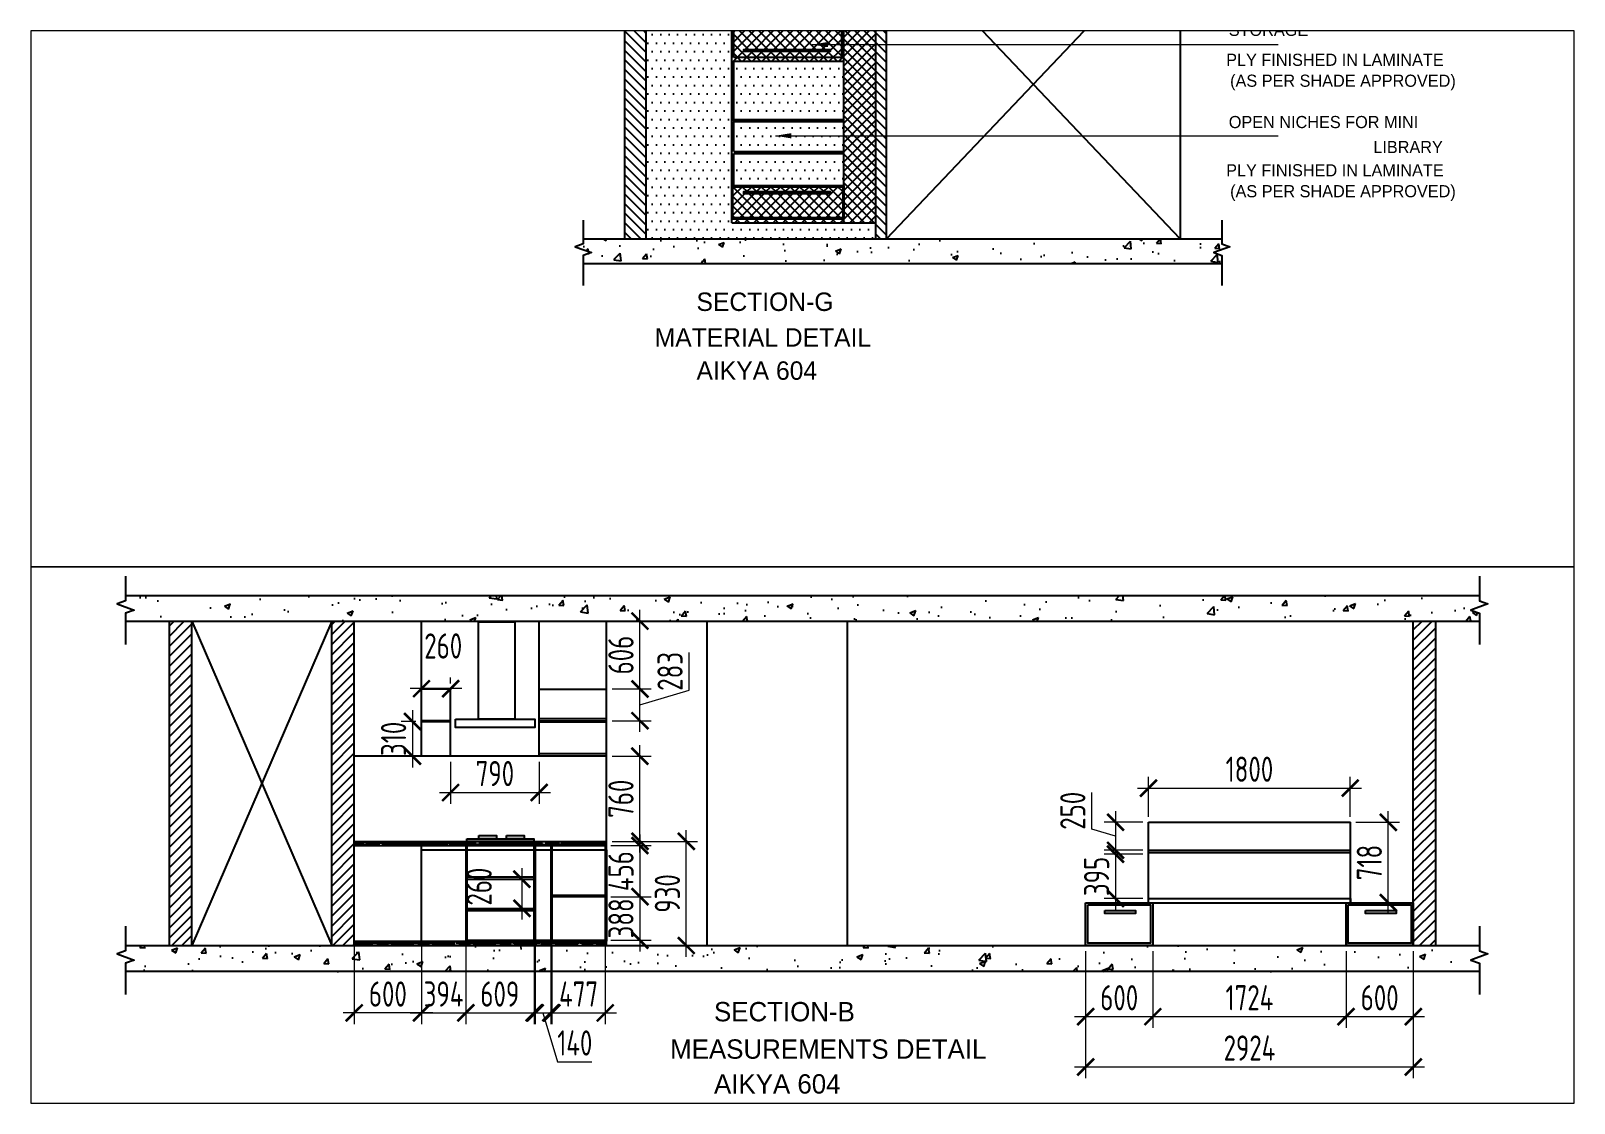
# Paper-space layout 'Layout6' of a CAD drawing. Header units: millimetres. Extents: x 29 to 257, y 20 to 178.
# The model-space entities are those that its viewports show. They can reach past a viewport. Long polylines and large blocks are cut down to what shows.
import ezdxf

# ---------------------------------------------------------------- set-up
doc = ezdxf.new("R2010")
doc.units = ezdxf.units.MM
doc.header["$LTSCALE"] = 10
doc.header["$PDMODE"] = 35
doc.header["$PDSIZE"] = 500
for name, color, linetype in [('07--DIM-1', 1, 'Continuous'), ('A--HATCH-1', 8, 'Continuous'), ('A--SPACEREF', 3, 'Continuous'), ('DIMM-1', 1, 'Continuous')]:
    doc.layers.add(name, color=color, linetype=linetype)
doc.styles.add('ISO', font='isocp2.shx', dxfattribs={"width": 0.8})
doc.dimstyles.new('A-DIM-100', dxfattribs={"dimscale": 100, "dimtxt": 2.25, "dimasz": 1.5, "dimexe": 1, "dimexo": 0.5, "dimgap": 0, "dimtad": 0, "dimdec": 0, "dimzin": 12, "dimdsep": 46, "dimtxsty": 'ISO', "dimblk": 'ARCHTICK', "dimcen": 1, "dimdle": 1, "dimclrd": 8, "dimclre": 8, "dimclrt": 256, "dimadec": 0, "dimazin": 3, "dimtfac": 1, "dimtdec": 0, "dimtmove": 1, "dimatfit": 2, "dimfxl": 1, "dimtvp": 0.75, "dimtolj": 1, "dimtzin": 12, "dimlwd": 18, "dimlwe": 18, "dimarcsym": 0})
pattern_1 = [(0, (-313135.76, -77113.61), (39.6875, 79.375), [0, -79.375])]
pattern_2 = [(45, (-313135.76, -77113.61), (-44.90128, 44.90128), []), (135, (-313135.76, -77113.61), (-44.90128, -44.90128), [])]
pattern_3 = [(45, (34856.54, 0), (-44.90128, 44.90128), [])]
pattern_4 = [(0, (34856.541, 0), (55.88, 25.4), [381, -50.8, 127, -25.4]), (0, (34890.323, 12.7), (-25.4, 33.782), [76.2, -8.382, 152.4, -19.05]), (0, (34869.241, 21.59), (132.08, 17.018), [203.2, -35.56, 101.6, -25.4])]

# ---------------------------------------------------------------- blocks, each defined once
blk = doc.blocks.new('_ArchTick')
at = {"color": 0, "const_width": 0.15}
blk.add_lwpolyline([(-0.5, -0.5), (0.5, 0.5)], dxfattribs=at)
blk = doc.blocks.new('*D470')
at = {"layer": '07--DIM-1', "color": 8, "lineweight": 18}
for p, q in [((18881, -65933), (20881, -65933)), ((18981, -66188), (18981, -65833)), ((20781, -66188), (20781, -65833))]:
    blk.add_line(p, q, dxfattribs=at)
at = {"layer": 'Defpoints', "color": 0}
for p in [(20781, -65933), (18981, -66238), (20781, -66238)]:
    blk.add_point(p, dxfattribs=at)
at = {"layer": '07--DIM-1', "color": 8, "lineweight": 18, "xscale": 150, "yscale": 150, "zscale": 150, "rotation": 180}
blk.add_blockref('_ArchTick', (18981, -65933), dxfattribs=at)
at = {"layer": '07--DIM-1', "color": 8, "lineweight": 18, "xscale": 150, "yscale": 150, "zscale": 150}
blk.add_blockref('_ArchTick', (20781, -65933), dxfattribs=at)
at = {"layer": '07--DIM-1', "insert": (19881, -65764), "char_height": 225, "attachment_point": 5, "style": 'ISO'}
blk.add_mtext('\\A1;1800', dxfattribs=at)
blk = doc.blocks.new('*D471')
at = {"layer": '07--DIM-1', "color": 8, "lineweight": 18}
for p, q in [((18474, -66299), (18474, -65971)), ((18931, -66238), (18586, -66238)), ((18686, -66138), (18686, -66588)), ((18686, -66363), (18474, -66299)), ((18931, -66488), (18586, -66488))]:
    blk.add_line(p, q, dxfattribs=at)
at = {"layer": 'Defpoints', "color": 0}
for p in [(18981, -66238), (18686, -66488), (18981, -66488)]:
    blk.add_point(p, dxfattribs=at)
at = {"layer": '07--DIM-1', "color": 8, "lineweight": 18, "xscale": 150, "yscale": 150, "zscale": 150}
for p, rotation in [((18686, -66238), 90), ((18686, -66488), 270)]:
    blk.add_blockref('_ArchTick', p, dxfattribs=dict(at, rotation=rotation))
at = {"layer": '07--DIM-1', "insert": (18305, -66135), "char_height": 225, "attachment_point": 5, "rotation": 90, "style": 'ISO'}
blk.add_mtext('\\A1;250', dxfattribs=at)
blk = doc.blocks.new('*D472')
at = {"layer": '07--DIM-1', "color": 8, "lineweight": 18}
for p, q in [((18686, -66423), (18686, -67018)), ((18931, -66523), (18586, -66523)), ((18931, -66918), (18586, -66918))]:
    blk.add_line(p, q, dxfattribs=at)
at = {"layer": 'Defpoints', "color": 0}
for p in [(18981, -66523), (18686, -66918), (18981, -66918)]:
    blk.add_point(p, dxfattribs=at)
at = {"layer": '07--DIM-1', "color": 8, "lineweight": 18, "xscale": 150, "yscale": 150, "zscale": 150}
for p, rotation in [((18686, -66523), 90), ((18686, -66918), 270)]:
    blk.add_blockref('_ArchTick', p, dxfattribs=dict(at, rotation=rotation))
at = {"layer": '07--DIM-1', "insert": (18517, -66721), "char_height": 225, "attachment_point": 5, "rotation": 90, "style": 'ISO'}
blk.add_mtext('\\A1;395', dxfattribs=at)
blk = doc.blocks.new('*D473')
at = {"layer": '07--DIM-1', "color": 8, "lineweight": 18}
for p, q in [((20831, -66238), (21220, -66238)), ((21120, -67056), (21120, -66138)), ((20831, -66956), (21220, -66956))]:
    blk.add_line(p, q, dxfattribs=at)
at = {"layer": 'Defpoints', "color": 0}
for p in [(20781, -66238), (21120, -66238), (20781, -66956)]:
    blk.add_point(p, dxfattribs=at)
at = {"layer": '07--DIM-1', "color": 8, "lineweight": 18, "xscale": 150, "yscale": 150, "zscale": 150}
for p, rotation in [((21120, -66238), 90), ((21120, -66956), 270)]:
    blk.add_blockref('_ArchTick', p, dxfattribs=dict(at, rotation=rotation))
at = {"layer": '07--DIM-1', "insert": (20951, -66597), "char_height": 225, "attachment_point": 5, "rotation": 90, "style": 'ISO'}
blk.add_mtext('\\A1;718', dxfattribs=at)
blk = doc.blocks.new('*D474')
at = {"layer": '07--DIM-1', "color": 8, "lineweight": 18}
for p, q in [((19019, -67388), (19019, -68073)), ((20743, -67388), (20743, -68073)), ((18919, -67973), (20843, -67973))]:
    blk.add_line(p, q, dxfattribs=at)
at = {"layer": 'Defpoints', "color": 0}
for p in [(19019, -67338), (20743, -67338), (20743, -67973)]:
    blk.add_point(p, dxfattribs=at)
at = {"layer": '07--DIM-1', "color": 8, "lineweight": 18, "xscale": 150, "yscale": 150, "zscale": 150, "rotation": 180}
blk.add_blockref('_ArchTick', (19019, -67973), dxfattribs=at)
at = {"layer": '07--DIM-1', "color": 8, "lineweight": 18, "xscale": 150, "yscale": 150, "zscale": 150}
blk.add_blockref('_ArchTick', (20743, -67973), dxfattribs=at)
at = {"layer": '07--DIM-1', "insert": (19881, -67804), "char_height": 225, "attachment_point": 5, "style": 'ISO'}
blk.add_mtext('\\A1;1724', dxfattribs=at)
blk = doc.blocks.new('*D475')
at = {"layer": '07--DIM-1', "color": 8, "lineweight": 18}
for p, q in [((18419, -67388), (18419, -68073)), ((19019, -67388), (19019, -68073)), ((18319, -67973), (19119, -67973))]:
    blk.add_line(p, q, dxfattribs=at)
at = {"layer": 'Defpoints', "color": 0}
for p in [(18419, -67338), (19019, -67338), (19019, -67973)]:
    blk.add_point(p, dxfattribs=at)
at = {"layer": '07--DIM-1', "color": 8, "lineweight": 18, "xscale": 150, "yscale": 150, "zscale": 150, "rotation": 180}
blk.add_blockref('_ArchTick', (18419, -67973), dxfattribs=at)
at = {"layer": '07--DIM-1', "color": 8, "lineweight": 18, "xscale": 150, "yscale": 150, "zscale": 150}
blk.add_blockref('_ArchTick', (19019, -67973), dxfattribs=at)
at = {"layer": '07--DIM-1', "insert": (18719, -67804), "char_height": 225, "attachment_point": 5, "style": 'ISO'}
blk.add_mtext('\\A1;600', dxfattribs=at)
blk = doc.blocks.new('*D476')
at = {"layer": '07--DIM-1', "color": 8, "lineweight": 18}
for p, q in [((20743, -67388), (20743, -68073)), ((21343, -67388), (21343, -68073)), ((20643, -67973), (21443, -67973))]:
    blk.add_line(p, q, dxfattribs=at)
at = {"layer": 'Defpoints', "color": 0}
for p in [(20743, -67338), (21343, -67338), (21343, -67973)]:
    blk.add_point(p, dxfattribs=at)
at = {"layer": '07--DIM-1', "color": 8, "lineweight": 18, "xscale": 150, "yscale": 150, "zscale": 150, "rotation": 180}
blk.add_blockref('_ArchTick', (20743, -67973), dxfattribs=at)
at = {"layer": '07--DIM-1', "color": 8, "lineweight": 18, "xscale": 150, "yscale": 150, "zscale": 150}
blk.add_blockref('_ArchTick', (21343, -67973), dxfattribs=at)
at = {"layer": '07--DIM-1', "insert": (21043, -67804), "char_height": 225, "attachment_point": 5, "style": 'ISO'}
blk.add_mtext('\\A1;600', dxfattribs=at)
blk = doc.blocks.new('*D477')
at = {"layer": '07--DIM-1', "color": 8, "lineweight": 18}
for p, q in [((18419, -67388), (18419, -68522)), ((21343, -67438), (21343, -68522)), ((18319, -68422), (21443, -68422))]:
    blk.add_line(p, q, dxfattribs=at)
at = {"layer": 'Defpoints', "color": 0}
for p in [(18419, -67338), (21343, -67388), (21343, -68422)]:
    blk.add_point(p, dxfattribs=at)
at = {"layer": '07--DIM-1', "color": 8, "lineweight": 18, "xscale": 150, "yscale": 150, "zscale": 150, "rotation": 180}
blk.add_blockref('_ArchTick', (18419, -68422), dxfattribs=at)
at = {"layer": '07--DIM-1', "color": 8, "lineweight": 18, "xscale": 150, "yscale": 150, "zscale": 150}
blk.add_blockref('_ArchTick', (21343, -68422), dxfattribs=at)
at = {"layer": '07--DIM-1', "insert": (19881, -68253), "char_height": 225, "attachment_point": 5, "style": 'ISO'}
blk.add_mtext('\\A1;2924', dxfattribs=at)
blk = doc.blocks.new('*D478')
at = {"layer": '07--DIM-1', "color": 8, "lineweight": 18}
for p, q in [((11893, -67350), (11893, -68039)), ((12493, -67350), (12493, -68039)), ((12593, -67939), (11793, -67939))]:
    blk.add_line(p, q, dxfattribs=at)
at = {"layer": 'Defpoints', "color": 0}
for p in [(11893, -67300), (12493, -67300), (11893, -67939)]:
    blk.add_point(p, dxfattribs=at)
at = {"layer": '07--DIM-1', "color": 8, "lineweight": 18, "xscale": 150, "yscale": 150, "zscale": 150, "rotation": 180}
blk.add_blockref('_ArchTick', (11893, -67939), dxfattribs=at)
at = {"layer": '07--DIM-1', "color": 8, "lineweight": 18, "xscale": 150, "yscale": 150, "zscale": 150}
blk.add_blockref('_ArchTick', (12493, -67939), dxfattribs=at)
at = {"layer": '07--DIM-1', "insert": (12193, -67771), "char_height": 225, "attachment_point": 5, "style": 'ISO'}
blk.add_mtext('\\A1;600', dxfattribs=at)
blk = doc.blocks.new('*D479')
at = {"layer": '07--DIM-1', "color": 8, "lineweight": 18}
for p, q in [((12493, -67350), (12493, -68039)), ((12888, -67350), (12888, -68039)), ((12393, -67939), (12988, -67939))]:
    blk.add_line(p, q, dxfattribs=at)
at = {"layer": 'Defpoints', "color": 0}
for p in [(12493, -67300), (12888, -67300), (12888, -67939)]:
    blk.add_point(p, dxfattribs=at)
at = {"layer": '07--DIM-1', "color": 8, "lineweight": 18, "xscale": 150, "yscale": 150, "zscale": 150, "rotation": 180}
blk.add_blockref('_ArchTick', (12493, -67939), dxfattribs=at)
at = {"layer": '07--DIM-1', "color": 8, "lineweight": 18, "xscale": 150, "yscale": 150, "zscale": 150}
blk.add_blockref('_ArchTick', (12888, -67939), dxfattribs=at)
at = {"layer": '07--DIM-1', "insert": (12690, -67771), "char_height": 225, "attachment_point": 5, "style": 'ISO'}
blk.add_mtext('\\A1;394', dxfattribs=at)
blk = doc.blocks.new('*D480')
at = {"layer": '07--DIM-1', "color": 8, "lineweight": 18}
for p, q in [((12888, -67350), (12888, -68039)), ((13497, -67350), (13497, -68039)), ((12788, -67939), (13597, -67939))]:
    blk.add_line(p, q, dxfattribs=at)
at = {"layer": 'Defpoints', "color": 0}
for p in [(12888, -67300), (13497, -67300), (13497, -67939)]:
    blk.add_point(p, dxfattribs=at)
at = {"layer": '07--DIM-1', "color": 8, "lineweight": 18, "xscale": 150, "yscale": 150, "zscale": 150, "rotation": 180}
blk.add_blockref('_ArchTick', (12888, -67939), dxfattribs=at)
at = {"layer": '07--DIM-1', "color": 8, "lineweight": 18, "xscale": 150, "yscale": 150, "zscale": 150}
blk.add_blockref('_ArchTick', (13497, -67939), dxfattribs=at)
at = {"layer": '07--DIM-1', "insert": (13192, -67771), "char_height": 225, "attachment_point": 5, "style": 'ISO'}
blk.add_mtext('\\A1;609', dxfattribs=at)
blk = doc.blocks.new('*D481')
at = {"layer": '07--DIM-1', "color": 8, "lineweight": 18}
for p, q in [((13507, -67340), (13507, -68039)), ((13647, -67340), (13647, -68039)), ((13407, -67939), (13747, -67939)), ((13577, -67939), (13708, -68377)), ((13708, -68377), (14014, -68377))]:
    blk.add_line(p, q, dxfattribs=at)
at = {"layer": 'Defpoints', "color": 0}
for p in [(13507, -67290), (13647, -67290), (13647, -67939)]:
    blk.add_point(p, dxfattribs=at)
at = {"layer": '07--DIM-1', "color": 8, "lineweight": 18, "xscale": 150, "yscale": 150, "zscale": 150, "rotation": 180}
blk.add_blockref('_ArchTick', (13507, -67939), dxfattribs=at)
at = {"layer": '07--DIM-1', "color": 8, "lineweight": 18, "xscale": 150, "yscale": 150, "zscale": 150}
blk.add_blockref('_ArchTick', (13647, -67939), dxfattribs=at)
at = {"layer": '07--DIM-1', "insert": (13861, -68208), "char_height": 225, "attachment_point": 5, "style": 'ISO'}
blk.add_mtext('\\A1;140', dxfattribs=at)
blk = doc.blocks.new('*D482')
at = {"layer": '07--DIM-1', "color": 8, "lineweight": 18}
for p, q in [((13657, -67340), (13657, -68039)), ((14133, -67340), (14133, -68039)), ((13557, -67939), (14233, -67939))]:
    blk.add_line(p, q, dxfattribs=at)
at = {"layer": 'Defpoints', "color": 0}
for p in [(13657, -67290), (14133, -67290), (14133, -67939)]:
    blk.add_point(p, dxfattribs=at)
at = {"layer": '07--DIM-1', "color": 8, "lineweight": 18, "xscale": 150, "yscale": 150, "zscale": 150, "rotation": 180}
blk.add_blockref('_ArchTick', (13657, -67939), dxfattribs=at)
at = {"layer": '07--DIM-1', "color": 8, "lineweight": 18, "xscale": 150, "yscale": 150, "zscale": 150}
blk.add_blockref('_ArchTick', (14133, -67939), dxfattribs=at)
at = {"layer": '07--DIM-1', "insert": (13895, -67771), "char_height": 225, "attachment_point": 5, "style": 'ISO'}
blk.add_mtext('\\A1;477', dxfattribs=at)
blk = doc.blocks.new('*D483')
at = {"layer": '07--DIM-1', "color": 8, "lineweight": 18}
for p, q in [((14442, -66346), (14442, -67002)), ((14183, -66446), (14542, -66446)), ((14183, -66902), (14542, -66902))]:
    blk.add_line(p, q, dxfattribs=at)
at = {"layer": 'Defpoints', "color": 0}
for p in [(14133, -66446), (14133, -66902), (14442, -66902)]:
    blk.add_point(p, dxfattribs=at)
at = {"layer": '07--DIM-1', "color": 8, "lineweight": 18, "xscale": 150, "yscale": 150, "zscale": 150}
for p, rotation in [((14442, -66446), 90), ((14442, -66902), 270)]:
    blk.add_blockref('_ArchTick', p, dxfattribs=dict(at, rotation=rotation))
at = {"layer": '07--DIM-1', "insert": (14273, -66674), "char_height": 225, "attachment_point": 5, "rotation": 90, "style": 'ISO'}
blk.add_mtext('\\A1;456', dxfattribs=at)
blk = doc.blocks.new('*D484')
at = {"layer": '07--DIM-1', "color": 8, "lineweight": 18}
for p, q in [((14183, -66902), (14542, -66902)), ((14442, -66802), (14442, -67390)), ((14183, -67290), (14542, -67290))]:
    blk.add_line(p, q, dxfattribs=at)
at = {"layer": 'Defpoints', "color": 0}
for p in [(14133, -66902), (14133, -67290), (14442, -67290)]:
    blk.add_point(p, dxfattribs=at)
at = {"layer": '07--DIM-1', "color": 8, "lineweight": 18, "xscale": 150, "yscale": 150, "zscale": 150}
for p, rotation in [((14442, -66902), 90), ((14442, -67290), 270)]:
    blk.add_blockref('_ArchTick', p, dxfattribs=dict(at, rotation=rotation))
at = {"layer": '07--DIM-1', "insert": (14273, -67096), "char_height": 225, "attachment_point": 5, "rotation": 90, "style": 'ISO'}
blk.add_mtext('\\A1;388', dxfattribs=at)
blk = doc.blocks.new('*D485')
at = {"layer": '07--DIM-1', "color": 8, "lineweight": 18}
for p, q in [((13389, -66646), (13389, -67106)), ((13447, -66746), (13289, -66746)), ((13447, -67006), (13289, -67006))]:
    blk.add_line(p, q, dxfattribs=at)
at = {"layer": 'Defpoints', "color": 0}
for p in [(13497, -66746), (13389, -67006), (13497, -67006)]:
    blk.add_point(p, dxfattribs=at)
at = {"layer": '07--DIM-1', "color": 8, "lineweight": 18, "xscale": 150, "yscale": 150, "zscale": 150}
for p, rotation in [((13389, -66746), 90), ((13389, -67006), 270)]:
    blk.add_blockref('_ArchTick', p, dxfattribs=dict(at, rotation=rotation))
at = {"layer": '07--DIM-1', "insert": (13008, -66812), "char_height": 225, "attachment_point": 5, "rotation": 90, "style": 'ISO'}
blk.add_mtext('\\A1;260', dxfattribs=at)
blk = doc.blocks.new('*D486')
at = {"layer": '07--DIM-1', "color": 8, "lineweight": 18}
for p, q in [((14856, -67438), (14856, -66308)), ((14193, -66408), (14956, -66408)), ((14193, -67338), (14956, -67338))]:
    blk.add_line(p, q, dxfattribs=at)
at = {"layer": 'Defpoints', "color": 0}
for p in [(14143, -66408), (14856, -66408), (14143, -67338)]:
    blk.add_point(p, dxfattribs=at)
at = {"layer": '07--DIM-1', "color": 8, "lineweight": 18, "xscale": 150, "yscale": 150, "zscale": 150}
for p, rotation in [((14856, -66408), 90), ((14856, -67338), 270)]:
    blk.add_blockref('_ArchTick', p, dxfattribs=dict(at, rotation=rotation))
at = {"layer": '07--DIM-1', "insert": (14687, -66873), "char_height": 225, "attachment_point": 5, "rotation": 90, "style": 'ISO'}
blk.add_mtext('\\A1;930', dxfattribs=at)
blk = doc.blocks.new('*D487')
at = {"layer": '07--DIM-1', "color": 8, "lineweight": 18}
for p, q in [((14442, -66508), (14442, -65548)), ((14193, -65648), (14542, -65648)), ((14193, -66408), (14542, -66408))]:
    blk.add_line(p, q, dxfattribs=at)
at = {"layer": 'Defpoints', "color": 0}
for p in [(14143, -65648), (14442, -65648), (14143, -66408)]:
    blk.add_point(p, dxfattribs=at)
at = {"layer": '07--DIM-1', "color": 8, "lineweight": 18, "xscale": 150, "yscale": 150, "zscale": 150}
for p, rotation in [((14442, -65648), 90), ((14442, -66408), 270)]:
    blk.add_blockref('_ArchTick', p, dxfattribs=dict(at, rotation=rotation))
at = {"layer": '07--DIM-1', "insert": (14273, -66028), "char_height": 225, "attachment_point": 5, "rotation": 90, "style": 'ISO'}
blk.add_mtext('\\A1;760', dxfattribs=at)
blk = doc.blocks.new('*D488')
at = {"layer": '07--DIM-1', "color": 8, "lineweight": 18}
for p, q in [((14193, -64442), (14542, -64442)), ((14442, -65148), (14442, -64342)), ((14193, -65048), (14542, -65048))]:
    blk.add_line(p, q, dxfattribs=at)
at = {"layer": 'Defpoints', "color": 0}
for p in [(14143, -64442), (14442, -64442), (14143, -65048, 0)]:
    blk.add_point(p, dxfattribs=at)
at = {"layer": '07--DIM-1', "color": 8, "lineweight": 18, "xscale": 150, "yscale": 150, "zscale": 150}
for p, rotation in [((14442, -64442), 90), ((14442, -65048), 270)]:
    blk.add_blockref('_ArchTick', p, dxfattribs=dict(at, rotation=rotation))
at = {"layer": '07--DIM-1', "insert": (14273, -64745), "char_height": 225, "attachment_point": 5, "rotation": 90, "style": 'ISO'}
blk.add_mtext('\\A1;606', dxfattribs=at)
blk = doc.blocks.new('*D489')
at = {"layer": '07--DIM-1', "color": 8, "lineweight": 18}
for p, q in [((14880, -65059), (14880, -64723)), ((14442, -65431), (14442, -64948)), ((14193, -65048), (14542, -65048)), ((14442, -65190), (14880, -65059)), ((14193, -65331), (14542, -65331))]:
    blk.add_line(p, q, dxfattribs=at)
at = {"layer": 'Defpoints', "color": 0}
for p in [(14143, -65048, 0), (14442, -65048), (14143, -65331)]:
    blk.add_point(p, dxfattribs=at)
at = {"layer": '07--DIM-1', "color": 8, "lineweight": 18, "xscale": 150, "yscale": 150, "zscale": 150}
for p, rotation in [((14442, -65048), 90), ((14442, -65331), 270)]:
    blk.add_blockref('_ArchTick', p, dxfattribs=dict(at, rotation=rotation))
at = {"layer": '07--DIM-1', "insert": (14711, -64891), "char_height": 225, "attachment_point": 5, "rotation": 90, "style": 'ISO'}
blk.add_mtext('\\A1;283', dxfattribs=at)
blk = doc.blocks.new('*D490')
at = {"layer": '07--DIM-1', "color": 8, "lineweight": 18}
for p, q in [((12493, -64998), (12493, -64945)), ((12753, -64998), (12753, -64945)), ((12853, -65045), (12393, -65045))]:
    blk.add_line(p, q, dxfattribs=at)
at = {"layer": 'Defpoints', "color": 0}
for p in [(12493, -65045), (12493, -65048), (12753, -65048, 0)]:
    blk.add_point(p, dxfattribs=at)
at = {"layer": '07--DIM-1', "color": 8, "lineweight": 18, "xscale": 150, "yscale": 150, "zscale": 150, "rotation": 180}
blk.add_blockref('_ArchTick', (12493, -65045), dxfattribs=at)
at = {"layer": '07--DIM-1', "color": 8, "lineweight": 18, "xscale": 150, "yscale": 150, "zscale": 150}
blk.add_blockref('_ArchTick', (12753, -65045), dxfattribs=at)
at = {"layer": '07--DIM-1', "insert": (12687, -64664), "char_height": 225, "attachment_point": 5, "style": 'ISO'}
blk.add_mtext('\\A1;260', dxfattribs=at)
blk = doc.blocks.new('*D491')
at = {"layer": '07--DIM-1', "color": 8, "lineweight": 18}
for p, q in [((12413, -65238), (12413, -65748)), ((12443, -65338), (12313, -65338)), ((12443, -65648), (12313, -65648))]:
    blk.add_line(p, q, dxfattribs=at)
at = {"layer": 'Defpoints', "color": 0}
for p in [(12493, -65338), (12413, -65648), (12493, -65648)]:
    blk.add_point(p, dxfattribs=at)
at = {"layer": '07--DIM-1', "color": 8, "lineweight": 18, "xscale": 150, "yscale": 150, "zscale": 150}
for p, rotation in [((12413, -65338), 90), ((12413, -65648), 270)]:
    blk.add_blockref('_ArchTick', p, dxfattribs=dict(at, rotation=rotation))
at = {"layer": '07--DIM-1', "insert": (12244, -65493), "char_height": 225, "attachment_point": 5, "rotation": 90, "style": 'ISO'}
blk.add_mtext('\\A1;310', dxfattribs=at)
blk = doc.blocks.new('*D492')
at = {"layer": '07--DIM-1', "color": 8, "lineweight": 18}
for p, q in [((12753, -65698), (12753, -66072)), ((13543, -65698), (13543, -66072)), ((12653, -65972), (13643, -65972))]:
    blk.add_line(p, q, dxfattribs=at)
at = {"layer": 'Defpoints', "color": 0}
for p in [(12753, -65648, 0), (13543, -65648), (13543, -65972)]:
    blk.add_point(p, dxfattribs=at)
at = {"layer": '07--DIM-1', "color": 8, "lineweight": 18, "xscale": 150, "yscale": 150, "zscale": 150, "rotation": 180}
blk.add_blockref('_ArchTick', (12753, -65972), dxfattribs=at)
at = {"layer": '07--DIM-1', "color": 8, "lineweight": 18, "xscale": 150, "yscale": 150, "zscale": 150}
blk.add_blockref('_ArchTick', (13543, -65972), dxfattribs=at)
at = {"layer": '07--DIM-1', "insert": (13148, -65803), "char_height": 225, "attachment_point": 5, "style": 'ISO'}
blk.add_mtext('\\A1;790', dxfattribs=at)

msp = doc.modelspace()

# ---------------------------------------------------------------- hatches: boundary and pattern name
h = msp.add_hatch()
h.set_pattern_fill('AR-CONC', color=256, scale=3, style=0)
h.set_pattern_definition([(50, (-234965.03, -60023.2), (546.554, -47.81726), [57.15, -628.65]), (355, (-234965, -60023.2), (-105.7285, 573.1699), [45.72, -502.92]), (100.451, (-234919.5, -60027.2), (440.8275, 525.3501), [48.57, -534.27]), (46.1842, (-234965, -59870.8), (813.2371, -126.127), [85.725, -942.975]), (96.6356, (-234897.26, -59881.3), (712.2127, 742.2767), [72.855, -801.405]), (351.184, (-234965, -59870.8), (712.2138, 742.2754), [68.58, -754.38]), (21, (-234888.83, -59908.9), (454.84464, -306.79656), [57.15, -628.65]), (326, (-234888.8, -59908.9), (185.4061, 552.5639), [45.72, -502.92]), (71.4514, (-234850.9, -59934.47), (640.2495, 245.7686), [48.57, -534.27]), (37.5, (-234965.03, -60023.2), (9.26581, 253.66512), [0, -496.824, 0, -510.54, 0, -504.825]), (7.5, (-234965.03, -60023.2), (200.459, 300.54172), [0, -291.084, 0, -485.394, 0, -192.405]), (327.5, (-235134.95, -60023.2), (406.77179, -17.18623), [0, -190.5, 0, -594.36, 0, -788.67]), (317.5, (-235211.15, -60023.2), (444.38754, 76.27947), [0, -247.65, 0, -394.716, 0, -560.07])])
h.paths.add_polyline_path([(21857.6, -64343.4), (22009.3, -64288.2), (21933.4, -64260.6), (21933.4, -64213.6), (9853.1, -64213.6), (9853.1, -64260.6), (9777.3, -64288.2), (9928.9, -64343.4), (9853.1, -64371), (9853.1, -64442.2), (21933.4, -64442.2), (21933.4, -64371)])
h.paths.add_polyline_path([(21857.6, -67468), (22009.3, -67412.8), (21933.4, -67385.2), (21933.4, -67338.2), (9853.1, -67338.2), (9853.1, -67385.2), (9777.3, -67412.8), (9928.9, -67468), (9853.1, -67495.6), (9853.1, -67569.5), (21933.4, -67569.5), (21933.4, -67495.6)])
h = msp.add_hatch()
h.set_pattern_fill('ANSI31', color=256, scale=20, style=0)
h.set_pattern_definition(pattern_3)
h.paths.add_polyline_path([(10443.3, -64442.2), (10243.3, -64442.2), (10243.3, -67338.2), (10443.3, -67338.2)])
h.paths.add_polyline_path([(21543.3, -64442.2), (21343.3, -64442.2), (21343.3, -67338.2), (21543.3, -67338.2)])
h = msp.add_hatch()
h.set_pattern_fill('ANSI31', color=256, scale=20, style=0)
h.set_pattern_definition(pattern_3)
h.paths.add_polyline_path([(11693.3, -67338.2), (11893.3, -67338.2), (11893.3, -64442.2), (11693.3, -64442.2)])
h = msp.add_hatch()
h.set_pattern_fill('AR-RROOF', color=256, style=0)
h.set_pattern_definition(pattern_4)
h.paths.add_polyline_path([(12493.3, -66446.2), (12493.3, -66408.2), (11893.3, -66408.2), (11893.3, -66446.2)])
h = msp.add_hatch()
h.set_pattern_fill('AR-RROOF', color=256, style=0)
h.set_pattern_definition(pattern_4)
h.paths.add_polyline_path([(14143.3, -66446.2), (14143.3, -66408.2), (12493.3, -66408.2), (12493.3, -66446.2)])
h = msp.add_hatch()
h.set_pattern_fill('AR-RROOF', color=256, style=0)
h.set_pattern_definition(pattern_4)
h.paths.add_polyline_path([(12493.3, -67300.2), (12493.3, -67338.2), (14143.3, -67338.2), (14143.3, -67300.2)])
h.paths.add_polyline_path([(11893.3, -67300.2), (11893.3, -67338.2), (12493.3, -67338.2), (12493.3, -67300.2)])
h = msp.add_hatch()
h.set_pattern_fill('AR-CONC', color=256, scale=3, style=0)
h.set_pattern_definition([(50, (-313135.76, -77113.6), (546.554, -47.81726), [57.15, -628.65]), (355, (-313135.76, -77113.6), (-105.7285, 573.1699), [45.72, -502.92]), (100.451, (-313090.2, -77117.6), (440.8275, 525.3501), [48.57, -534.27]), (46.1842, (-313135.76, -76961.2), (813.2371, -126.127), [85.725, -942.975]), (96.6356, (-313068, -76971.7), (712.2127, 742.2767), [72.855, -801.405]), (351.184, (-313135.8, -76961.2), (712.2138, 742.2754), [68.58, -754.38]), (21, (-313059.56, -76999.3), (454.84464, -306.79656), [57.15, -628.65]), (326, (-313059.56, -76999.3), (185.4061, 552.5639), [45.72, -502.92]), (71.4514, (-313021.66, -77024.9), (640.2495, 245.7686), [48.57, -534.27]), (37.5, (-313135.76, -77113.6), (9.26581, 253.66512), [0, -496.824, 0, -510.54, 0, -504.825]), (7.5, (-313135.76, -77113.6), (200.45899, 300.54172), [0, -291.084, 0, -485.394, 0, -192.405]), (327.5, (-313305.69, -77113.6), (406.77179, -17.18623), [0, -190.5, 0, -594.36, 0, -788.67]), (317.5, (-313381.9, -77113.6), (444.38754, 76.27947), [0, -247.65, 0, -394.716, 0, -560.07])])
h.paths.add_polyline_path([(-12847.3, -86136.2), (-12923.1, -86108.6), (-12923.1, -86061.6), (-18903.5, -86061.6), (-18903.5, -86108.6), (-18979.3, -86136.2), (-18827.6, -86191.4), (-18903.5, -86219), (-18903.5, -86290.2), (-12923.1, -86290.2), (-12923.1, -86219), (-12998.9, -86191.4)])
h.paths.add_polyline_path([(-12923.1, -89343.6), (-12998.9, -89316), (-12847.3, -89260.8), (-12923.1, -89233.2), (-12923.1, -89186.2), (-18903.5, -89186.2), (-18903.5, -89233.2), (-18979.3, -89260.8), (-18827.6, -89316), (-18903.5, -89343.6), (-18903.5, -89417.4), (-12923.1, -89417.4)])
h = msp.add_hatch()
h.set_pattern_fill('DOTS', color=256, scale=50, style=0)
h.set_pattern_definition(pattern_1)
h.paths.add_polyline_path([(-16163.3, -86290.2), (-18313.3, -86290.2), (-18313.3, -89186.2), (-16163.3, -89186.2), (-16163.3, -89036.2), (-16463.3, -89036.2), (-17513.3, -89036.2), (-17513.3, -87150.2), (-16463.3, -87150.2), (-16163.3, -87150.2)])
h = msp.add_hatch()
h.set_pattern_fill('ANSI37', color=256, scale=20, style=0)
h.set_pattern_definition(pattern_2)
h.paths.add_polyline_path([(-16163.3, -87150.2), (-16463.3, -87150.2), (-16463.3, -89036.2), (-16163.3, -89036.2)])
h.paths.add_polyline_path([(-16463.3, -87150.2), (-17513.3, -87150.2), (-17513.3, -88688.2), (-17493.3, -88688.2), (-17493.3, -88388.2), (-16463.3, -88388.2), (-16463.3, -88368.2), (-17493.3, -88368.2), (-17493.3, -88088.2), (-16463.3, -88088.2), (-16463.3, -88068.2), (-17493.3, -88068.2), (-17493.3, -87526.2), (-16463.3, -87526.2), (-16463.3, -87488.2), (-17493.3, -87488.2), (-17493.3, -87188.2), (-16463.3, -87188.2)])
h.paths.add_polyline_path([(-16463.3, -89000.2), (-17513.3, -89000.2), (-17513.3, -89036.2), (-16463.3, -89036.2)])
h.paths.add_polyline_path([(-16473.3, -88698.2), (-17503.3, -88698.2), (-17503.3, -88990.2), (-16473.3, -88990.2)])
h.paths.add_polyline_path([(-16590.1, -88765.2), (-17096.4, -88765.2), (-17399.9, -88765.2), (-17399.9, -88744.2), (-16800.2, -88744.2), (-16590.1, -88744.2)], flags=16)
h.paths.add_polyline_path([(-16483.3, -87188.2), (-17493.3, -87188.2), (-17493.3, -87488.2), (-16483.3, -87488.2)], flags=16)
h.paths.add_polyline_path([(-16590.1, -87412.2), (-16590.1, -87433.1), (-17096.4, -87433.1), (-17399.9, -87433.1), (-17399.9, -87412.2), (-16800.2, -87412.2)], flags=0)
h = msp.add_hatch()
h.set_pattern_fill('DOTS', color=256, scale=50, style=0)
h.set_pattern_definition(pattern_1)
h.paths.add_polyline_path([(-16463.3, -88068.2), (-16463.3, -87526.2), (-17493.3, -87526.2), (-17493.3, -88068.2)])
h.paths.add_polyline_path([(-17493.3, -88088.2), (-17493.3, -88368.2), (-16463.3, -88368.2), (-16463.3, -88088.2)])
h.paths.add_polyline_path([(-17493.3, -88388.2), (-17493.3, -88688.2), (-16463.3, -88688.2), (-16463.3, -88388.2)])
h = msp.add_hatch()
h.set_pattern_fill('ANSI37', color=256, scale=20, style=0)
h.set_pattern_definition(pattern_2)
h.paths.add_polyline_path([(-16463.3, -88688.2), (-17513.3, -88688.2), (-17513.3, -89000.2), (-16463.3, -89000.2)])
h.paths.add_polyline_path([(-16473.3, -88698.2), (-16473.3, -88990.2), (-17503.3, -88990.2), (-17503.3, -88698.2)], flags=16)
h.paths.add_polyline_path([(-16590.1, -88744.2), (-16590.1, -88765.2), (-17096.4, -88765.2), (-17399.9, -88765.2), (-17399.9, -88744.2), (-16800.2, -88744.2)], flags=0)
at = {"layer": 'A--HATCH-1'}
h = msp.add_hatch(dxfattribs=at)
h.set_pattern_fill('ANSI31', color=256, scale=20, angle=-90, style=0)
h.set_pattern_definition([(315, (-313135.76, -77113.61), (44.90128, 44.90128), [])])
h.paths.add_polyline_path([(-18513.3, -89186.2), (-18313.3, -89186.2), (-18313.3, -86290.2), (-18513.3, -86290.2)])
h.paths.add_polyline_path([(-16063.3, -86290.2), (-16163.3, -86290.2), (-16163.3, -89186.2), (-16063.3, -89186.2)])

# ---------------------------------------------------------------- linework, layer by layer
for p, q in [((9853.1, -64213.6), (21933.4, -64213.6)), ((9853.1, -64442.2), (21933.4, -64442.2)), ((10243.3, -67338.2), (10243.3, -64442.2)), ((10243.3, -67338.2), (10243.3, -64442.2)), ((10443.3, -67338.2), (10443.3, -64442.2)), ((11693.3, -64442.2), (10443.3, -67338.2)), ((10443.3, -64442.2), (11693.3, -67338.2)), ((11693.3, -67338.2), (11693.3, -64442.2)), ((11893.3, -67338.2), (11893.3, -64442.2)), ((12493.3, -65648.2), (12493.3, -64442.2)), ((13543.3, -65648.2, 0), (13543.3, -64442.2, 0)), ((14143.3, -66408.2, 0), (14143.3, -64442.2, 0)), ((15043.3, -67338.2), (15043.3, -64442.2)), ((16293.3, -67338.2), (16293.3, -64442.2)), ((21343.3, -67338.2), (21343.3, -64442.2)), ((21543.3, -67338.2), (21543.3, -64442.2)), ((12753.2, -65048.2, 0), (12493.3, -65048.2)), ((12753.2, -65648.2, 0), (12753.2, -65048.2, 0)), ((13543.3, -65048.2), (14143.3, -65048.2, 0)), ((12493.3, -65328.4), (12753.2, -65328.4)), ((12493.3, -65338.4), (12753.2, -65338.4)), ((13543.3, -65311.4), (14143.3, -65311.4)), ((13543.3, -65331.4), (14143.3, -65331.4)), ((13543.3, -65341.4), (14143.3, -65341.4)), ((14143.3, -65648.2), (11893.3, -65648.2)), ((14143.3, -65628.2), (13543.3, -65628.2)), ((18981.3, -66238.2), (20781.3, -66238.2)), ((18981.3, -66918.2), (18981.3, -66238.2)), ((20781.3, -66918.2), (20781.3, -66238.2)), ((11893.3, -66408.2), (14143.3, -66408.2)), ((11893.3, -66446.2), (14143.3, -66446.2)), ((12493.3, -67338.2), (12493.3, -66408.2)), ((12493.3, -66484.2), (12887.6, -66484.2)), ((12887.6, -66446.2), (12887.6, -67300.2)), ((12897.6, -66446.2), (12897.6, -67290.2)), ((12897.6, -66484.2), (13496.8, -66484.2)), ((13496.8, -66446.2), (13496.8, -67290.2)), ((13506.8, -66446.2), (13506.8, -67290.2)), ((13506.8, -66484.2), (13646.8, -66484.2)), ((13646.8, -66446.2), (13646.8, -67290.2)), ((13656.8, -66446.2), (13656.8, -67290.2)), ((13656.8, -66484.2), (14133.3, -66484.2)), ((14133.3, -66446.2), (14133.3, -66892.2)), ((14143.3, -67338.2, 0), (14143.3, -66408.2, 0)), ((14143.3, -66484.2), (14143.3, -67300.2)), ((18981.3, -66488.2), (20781.3, -66488.2)), ((18981.3, -66508.2), (20781.3, -66508.2)), ((12897.6, -66726.2), (13496.8, -66726.2)), ((12897.6, -66746.2), (13496.8, -66746.2)), ((14133.3, -66892.2), (13656.8, -66892.2)), ((14133.3, -66902.2), (13656.8, -66902.2)), ((14133.3, -66902.2), (14133.3, -67290.2)), ((18981.3, -66956.2), (18981.3, -66918.2)), ((18981.3, -66918.2), (20781.3, -66918.2)), ((20781.3, -66956.2), (20781.3, -66918.2)), ((20781.3, -66918.2), (20781.3, -66956.2)), ((12897.6, -67006.2), (13496.8, -67006.2)), ((12897.6, -67026.2), (13496.8, -67026.2)), ((18981.3, -66956.2), (20781.3, -66956.2)), ((19019.3, -66956.2), (19019.3, -67338.2)), ((20743.3, -67338.2), (20743.3, -66956.2)), ((20743.3, -66956.2), (20743.3, -67338.2)), ((9853.1, -67338.2), (21933.4, -67338.2)), ((11893.3, -67300.2), (14143.3, -67300.2)), ((12897.6, -67290.2), (13496.8, -67290.2)), ((13506.8, -67290.2), (13646.8, -67290.2)), ((13656.8, -67290.2), (14133.3, -67290.2)), ((21933.4, -67569.5), (9853.1, -67569.5)), ((21933.4, -67569.5), (9853.1, -67569.5)), ((-18513.3, -89186.2), (-18513.3, -86290.2)), ((-18313.3, -89186.2), (-18313.3, -86290.2)), ((-16163.3, -89186.2), (-16163.3, -86290.2)), ((-16063.3, -89186.2), (-16063.3, -86290.2)), ((-16063.3, -89186.2), (-13313.3, -86290.2)), ((-13313.3, -89186.2), (-16063.3, -86290.2)), ((-13313.3, -86290.2), (-13313.3, -89186.2)), ((-17513.3, -89036.2), (-17513.3, -87150.2)), ((-16463.3, -89036.2), (-16463.3, -87150.2)), ((-17493.3, -87488.2), (-17493.3, -87188.2)), ((-16463.3, -87188.2), (-17493.3, -87188.2)), ((-16483.3, -87488.2), (-16483.3, -87188.2)), ((-16463.3, -87488.2), (-17493.3, -87488.2)), ((-17493.3, -88068.2), (-17493.3, -87526.2)), ((-16463.3, -87526.2), (-17493.3, -87526.2)), ((-17493.3, -88068.2), (-16463.3, -88068.2)), ((-17493.3, -88368.2), (-17493.3, -88088.2)), ((-17493.3, -88088.2), (-16463.3, -88088.2)), ((-17493.3, -88368.2), (-16463.3, -88368.2)), ((-17493.3, -88688.2), (-17493.3, -88388.2)), ((-17493.3, -88388.2), (-16463.3, -88388.2)), ((-17513.3, -88688.2), (-16463.3, -88688.2)), ((-17513.3, -89000.2), (-16463.3, -89000.2)), ((-17513.3, -89036.2), (-16463.3, -89036.2)), ((-17503.3, -89000.2), (-16463.3, -89000.2)), ((-17503.3, -89036.2), (-16463.3, -89036.2)), ((-16463.3, -89036.2), (-16163.3, -89036.2)), ((-18903.5, -89186.2), (-12923.1, -89186.2)), ((-18903.5, -89417.4), (-12923.1, -89417.4))]:
    msp.add_line(p, q)
at = {"linetype": 'Continuous'}
for points in [[(9853.1, -64039.9), (9853.1, -64260.6), (9777.3, -64288.2), (9928.9, -64343.4), (9853.1, -64371), (9853.1, -64651.7)], [(21933.4, -64039.9), (21933.4, -64260.6), (22009.3, -64288.2), (21857.6, -64343.4), (21933.4, -64371), (21933.4, -64651.7)], [(9853.1, -67164.5), (9853.1, -67385.2), (9777.3, -67412.8), (9928.9, -67468), (9853.1, -67495.6), (9853.1, -67776.3)], [(21933.4, -67164.5), (21933.4, -67385.2), (22009.3, -67412.8), (21857.6, -67468), (21933.4, -67495.6), (21933.4, -67776.3)], [(-18903.5, -89012.4), (-18903.5, -89233.2), (-18979.3, -89260.8), (-18827.6, -89316), (-18903.5, -89343.6), (-18903.5, -89624.2)], [(-12923.1, -89012.4), (-12923.1, -89233.2), (-12847.3, -89260.8), (-12998.9, -89316), (-12923.1, -89343.6), (-12923.1, -89624.2)]]:
    msp.add_lwpolyline(points, dxfattribs=at)
at = {"elevation": 0}
for points in [[(13002.5, -64447), (13326.2, -64447), (13326.2, -65317.7), (13002.5, -65317.7)], [(12795.9, -65317.7), (13503.9, -65317.7), (13503.9, -65392.9), (12795.9, -65392.9)], [(13003.9, -66355.1), (13162.2, -66355.1), (13162.2, -66385.3), (13003.9, -66385.3)], [(13251.2, -66354.4), (13409.5, -66354.4), (13409.5, -66384.7), (13251.2, -66384.7)], [(12897.6, -66385.3), (13496.8, -66385.3), (13496.8, -66408.2), (12897.6, -66408.2)], [(12996.1, -66385.3), (13142.7, -66385.3), (13142.7, -66385.3), (12996.1, -66385.3)], [(13026.8, -66385.3), (13149.5, -66385.3), (13149.5, -66385.3), (13026.8, -66385.3)], [(20743.3, -66956.2), (21343.3, -66956.2), (21343.3, -67338.2), (20743.3, -67338.2)], [(20763.3, -66976.2), (21323.3, -66976.2), (21323.3, -67318.2), (20763.3, -67318.2)], [(-17513.3, -88688.2), (-16463.3, -88688.2), (-16463.3, -89000.2), (-17513.3, -89000.2)], [(-17503.3, -88698.2), (-16473.3, -88698.2), (-16473.3, -88990.2), (-17503.3, -88990.2)]]:
    msp.add_lwpolyline(points, close=True, dxfattribs=at)
for points in [[(18419.3, -66956.2), (19019.3, -66956.2), (19019.3, -67338.2), (18419.3, -67338.2)], [(18439.3, -66976.2), (18999.3, -66976.2), (18999.3, -67318.2), (18439.3, -67318.2)], [(18591.8, -67024.3), (18865.6, -67024.3), (18865.6, -67051), (18591.8, -67051)], [(20915.8, -67024.3), (21189.6, -67024.3), (21189.6, -67051), (20915.8, -67051)]]:
    msp.add_lwpolyline(points, close=True)
for points in [[(-16800.2, -87433.1), (-17399.9, -87433.1), (-17399.9, -87412.2), (-16800.2, -87412.2)], [(-17096.4, -87412.2), (-16590.1, -87412.2), (-16590.1, -87433.1), (-17096.4, -87433.1)], [(-16800.2, -88765.2), (-17399.9, -88765.2), (-17399.9, -88744.2), (-16800.2, -88744.2)], [(-17096.4, -88744.2), (-16590.1, -88744.2), (-16590.1, -88765.2), (-17096.4, -88765.2)]]:
    msp.add_lwpolyline(points, dxfattribs=at)

# ---------------------------------------------------------------- texts
at = {"layer": 'A--SPACEREF'}
for s, height, p in [('STORAGE', 113.76, (-12857.9, -87285.5)), ('PLY FINISHED IN LAMINATE', 113.758, (-12882.3, -87566.2)), ('(AS PER SHADE APPROVED)', 113.758, (-12845.3, -87762.2)), ('OPEN NICHES FOR MINI', 113.758, (-12857.9, -88149.5)), ('LIBRARY', 113.76, (-11504.2, -88383.7)), ('PLY FINISHED IN LAMINATE', 113.758, (-12882.3, -88601.5)), ('(AS PER SHADE APPROVED)', 113.758, (-12845.3, -88797.5))]:
    msp.add_text(s, height=height, dxfattribs=at).set_placement(p)
at = {"layer": 'DIMM-1'}
for s, height, p in [('SECTION-B', 172.62, (15103.2, -68014.7)), ('MEASUREMENTS DETAIL', 172.617, (14711.8, -68348.6)), ('AIKYA 604', 172.62, (15103.2, -68659.7)), ('SECTION-G', 172.62, (-17842.7, -89862.6)), ('MATERIAL DETAIL', 172.617, (-18234.1, -90196.5)), ('AIKYA 604', 172.62, (-17842.7, -90507.6))]:
    msp.add_text(s, height=height, dxfattribs=at).set_placement(p)

# ---------------------------------------------------------------- dimensions: what is measured, and where the dimension line sits
at = {"layer": '07--DIM-1'}
for base, p1, p2, picture, middle in [((14442, -64442.2), (14143.3, -65048.2, 0), (14143.3, -64442.2), '*D488', (14273.2, -64745.2)), ((14442, -65048.2), (14143.3, -65331.4), (14143.3, -65048.2, 0), '*D489', (14710.8, -65058.5)), ((12412.5, -65648.2), (12493.3, -65338.4), (12493.3, -65648.2), '*D491', (12243.8, -65493.3)), ((14442, -65648.2), (14143.3, -66408.2), (14143.3, -65648.2), '*D487', (14273.2, -66028.2)), ((18686.2, -66488.2), (18981.3, -66238.2), (18981.3, -66488.2), '*D471', (18304.9, -66299.5)), ((21119.7, -66238.2), (20781.3, -66956.2), (20781.3, -66238.2), '*D473', (20951, -66597.2)), ((14442, -66902.2), (14133.3, -66446.2), (14133.3, -66902.2), '*D483', (14273.2, -66674.2)), ((14856.1, -66408.2), (14143.3, -67338.2), (14143.3, -66408.2), '*D486', (14687.4, -66873.2)), ((18686.2, -66918.2), (18981.3, -66522.8), (18981.3, -66918.2), '*D472', (18517.4, -66720.5)), ((13389.3, -67006.2), (13496.8, -66746.2), (13496.8, -67006.2), '*D485', (13008, -66812.5)), ((14442, -67290.2), (14133.3, -66902.2), (14133.3, -67290.2), '*D484', (14273.2, -67096.2))]:
    dim = msp.add_linear_dim(base=base, p1=p1, p2=p2, angle=90, dimstyle='A-DIM-100', dxfattribs=at)
    dim.commit()
    dim.dimension.update_dxf_attribs({"geometry": picture, "text_midpoint": middle})
for base, p1, p2, picture, middle in [((12493.3, -65045.2), (12753.2, -65048.2, 0), (12493.3, -65048.2), '*D490', (12687, -64663.9)), ((13543.3, -65971.7), (12753.2, -65648.2, 0), (13543.3, -65648.2), '*D492', (13148.3, -65803)), ((20781.3, -65932.7), (18981.3, -66238.2), (20781.3, -66238.2), '*D470', (19881.3, -65763.9)), ((11893.3, -67939.3), (12493.3, -67300.2), (11893.3, -67300.2), '*D478', (12193.3, -67770.5)), ((12887.6, -67939.3), (12493.3, -67300.2), (12887.6, -67300.2), '*D479', (12690.4, -67770.5)), ((13496.8, -67939.3), (12887.6, -67300.2), (13496.8, -67300.2), '*D480', (13192.2, -67770.5)), ((13646.8, -67939.3), (13506.8, -67290.2), (13646.8, -67290.2), '*D481', (13708, -68208)), ((14133.2638, -67939.2793), (13656.7535, -67290.2329), (14133.2638, -67290.2329), '*D482', (13895.0086, -67770.5293)), ((19019.3, -67973.2), (18419.3, -67338.2), (19019.3, -67338.2), '*D475', (18719.3, -67804.4)), ((21343.3, -68422.3), (18419.3, -67338.2), (21343.3, -67388.2), '*D477', (19881.3, -68253.5)), ((20743.3, -67973.2), (19019.3, -67338.2), (20743.3, -67338.2), '*D474', (19881.3, -67804.4)), ((21343.3, -67973.2), (20743.3, -67338.2), (21343.3, -67338.2), '*D476', (21043.3, -67804.4))]:
    dim = msp.add_linear_dim(base=base, p1=p1, p2=p2, dimstyle='A-DIM-100', dxfattribs=at)
    dim.commit()
    dim.dimension.update_dxf_attribs({"geometry": picture, "text_midpoint": middle})

# ---------------------------------------------------------------- leaders
for points in [[(-16760.2, -87366.9), (-12395.4, -87366.9)], [(-17103.3, -88221.1), (-12395.4, -88221.1)]]:
    msp.add_leader(points, dimstyle='A-DIM-100', override={"dimgap": 0, "dimtad": 0, "dimfxl": 0.18})

psp = doc.layouts.new('Layout6')

# ---------------------------------------------------------------- viewports
at = {"layer": '0'}
psp.add_viewport(center=(142.59, 138.76), size=(228.14, 79.2903), view_center_point=(-16850.1, -89749.78), view_height=5023.2061, dxfattribs=at)
psp.add_viewport(center=(142.59, 59.47), size=(228.14, 79.2903), view_center_point=(15892.82, -66351.85), view_height=4786.077, status=3, dxfattribs=at)

doc.saveas('drawing.dxf')
